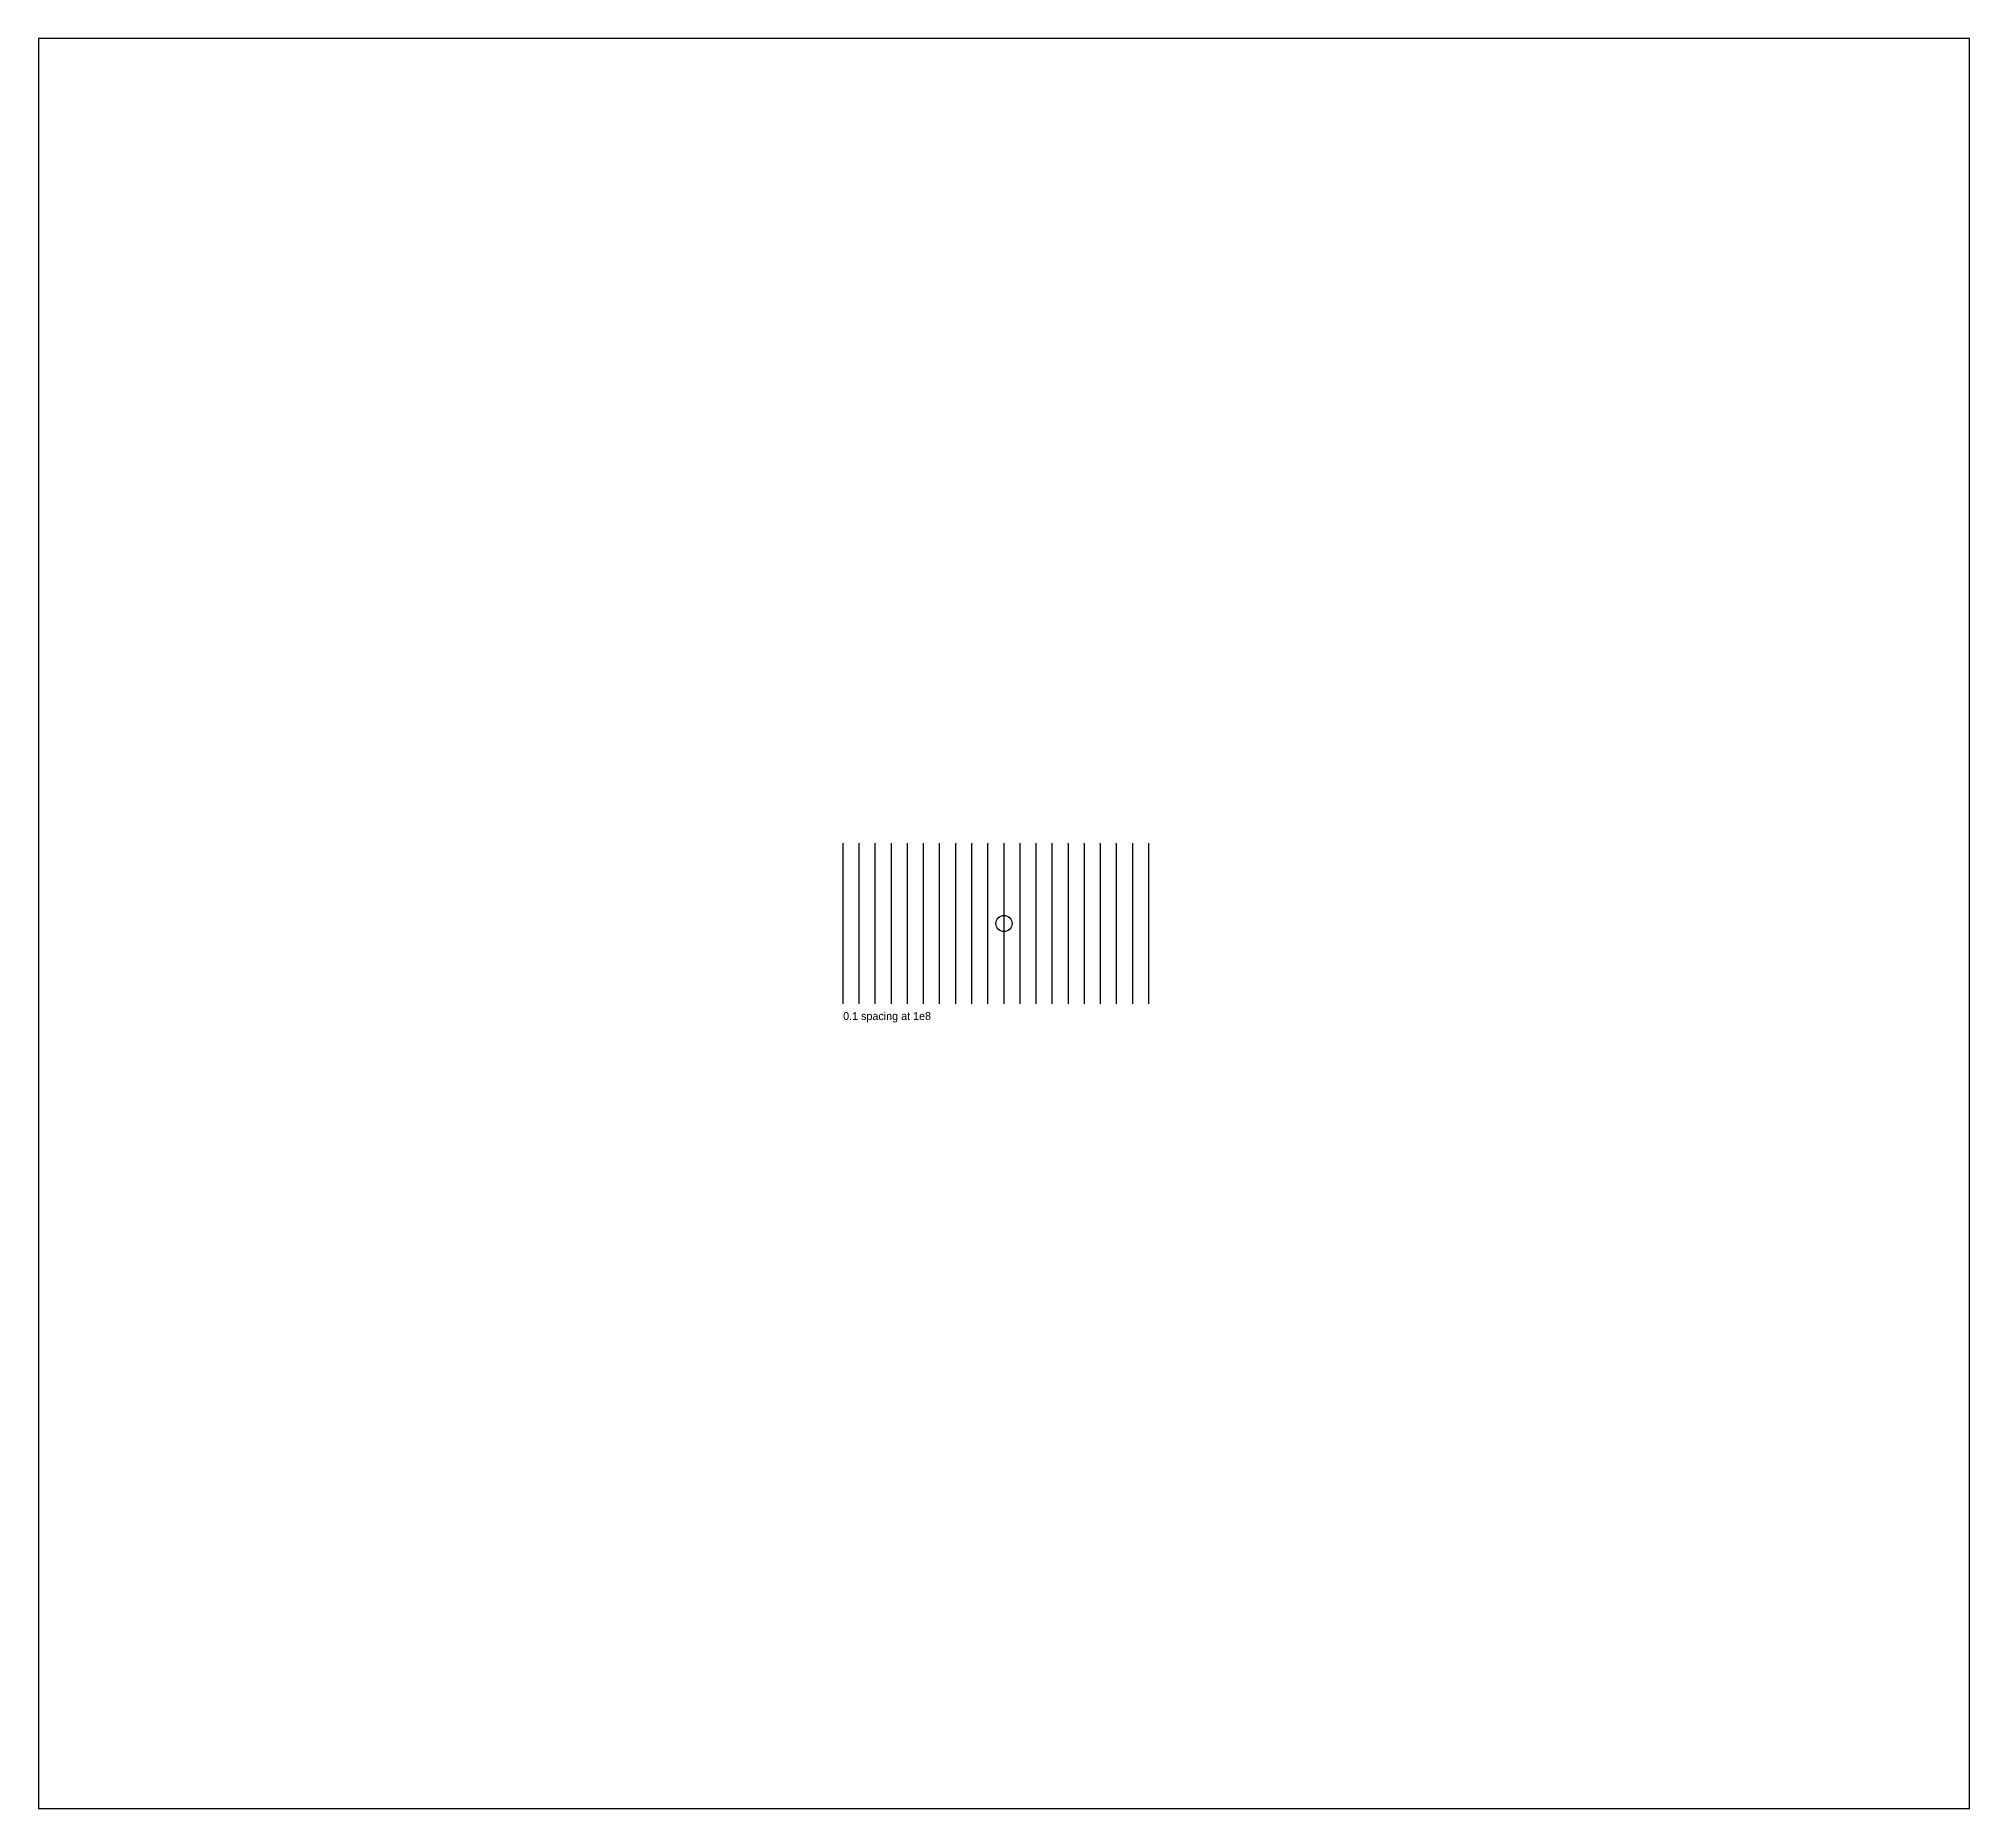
# Model space of a CAD drawing. Header units: millimetres. Extents: x -123456794 to -123456782, y 98765427 to 98765438.
import ezdxf

# ---------------------------------------------------------------- set-up
doc = ezdxf.new("R2010")
doc.units = ezdxf.units.MM

msp = doc.modelspace()

# ---------------------------------------------------------------- linework, layer by layer
at = {"color": 1}
for p, q in [((-123456789, 98765432), (-123456789, 98765433)), ((-123456788.4, 98765432), (-123456788.4, 98765433)), ((-123456787.8, 98765432), (-123456787.8, 98765433)), ((-123456787.2, 98765432), (-123456787.2, 98765433))]:
    msp.add_line(p, q, dxfattribs=at)
at = {"color": 2}
for p, q in [((-123456788.9, 98765432), (-123456788.9, 98765433)), ((-123456788.3, 98765432), (-123456788.3, 98765433)), ((-123456787.7, 98765432), (-123456787.7, 98765433)), ((-123456787.1, 98765432), (-123456787.1, 98765433))]:
    msp.add_line(p, q, dxfattribs=at)
at = {"color": 3}
for p, q in [((-123456788.8, 98765432), (-123456788.8, 98765433)), ((-123456788.2, 98765432), (-123456788.2, 98765433)), ((-123456787.6, 98765432), (-123456787.6, 98765433))]:
    msp.add_line(p, q, dxfattribs=at)
at = {"color": 4}
for p, q in [((-123456788.7, 98765432), (-123456788.7, 98765433)), ((-123456788.1, 98765432), (-123456788.1, 98765433)), ((-123456787.5, 98765432), (-123456787.5, 98765433))]:
    msp.add_line(p, q, dxfattribs=at)
at = {"color": 5}
for p, q in [((-123456788.6, 98765432), (-123456788.6, 98765433)), ((-123456788, 98765432), (-123456788, 98765433)), ((-123456787.4, 98765432), (-123456787.4, 98765433))]:
    msp.add_line(p, q, dxfattribs=at)
at = {"color": 6}
for p, q in [((-123456788.5, 98765432), (-123456788.5, 98765433)), ((-123456787.9, 98765432), (-123456787.9, 98765433)), ((-123456787.3, 98765432), (-123456787.3, 98765433))]:
    msp.add_line(p, q, dxfattribs=at)
msp.add_lwpolyline([(-123456794, 98765427), (-123456782, 98765427), (-123456782, 98765438), (-123456794, 98765438)], close=True)
at = {"color": 2}
msp.add_circle((-123456788, 98765432.5), 0.05, dxfattribs=at)

# ---------------------------------------------------------------- texts
msp.add_text('0.1 spacing at 1e8', height=0.05).set_placement((-123456789, 98765431.9))

doc.saveas('drawing.dxf')
